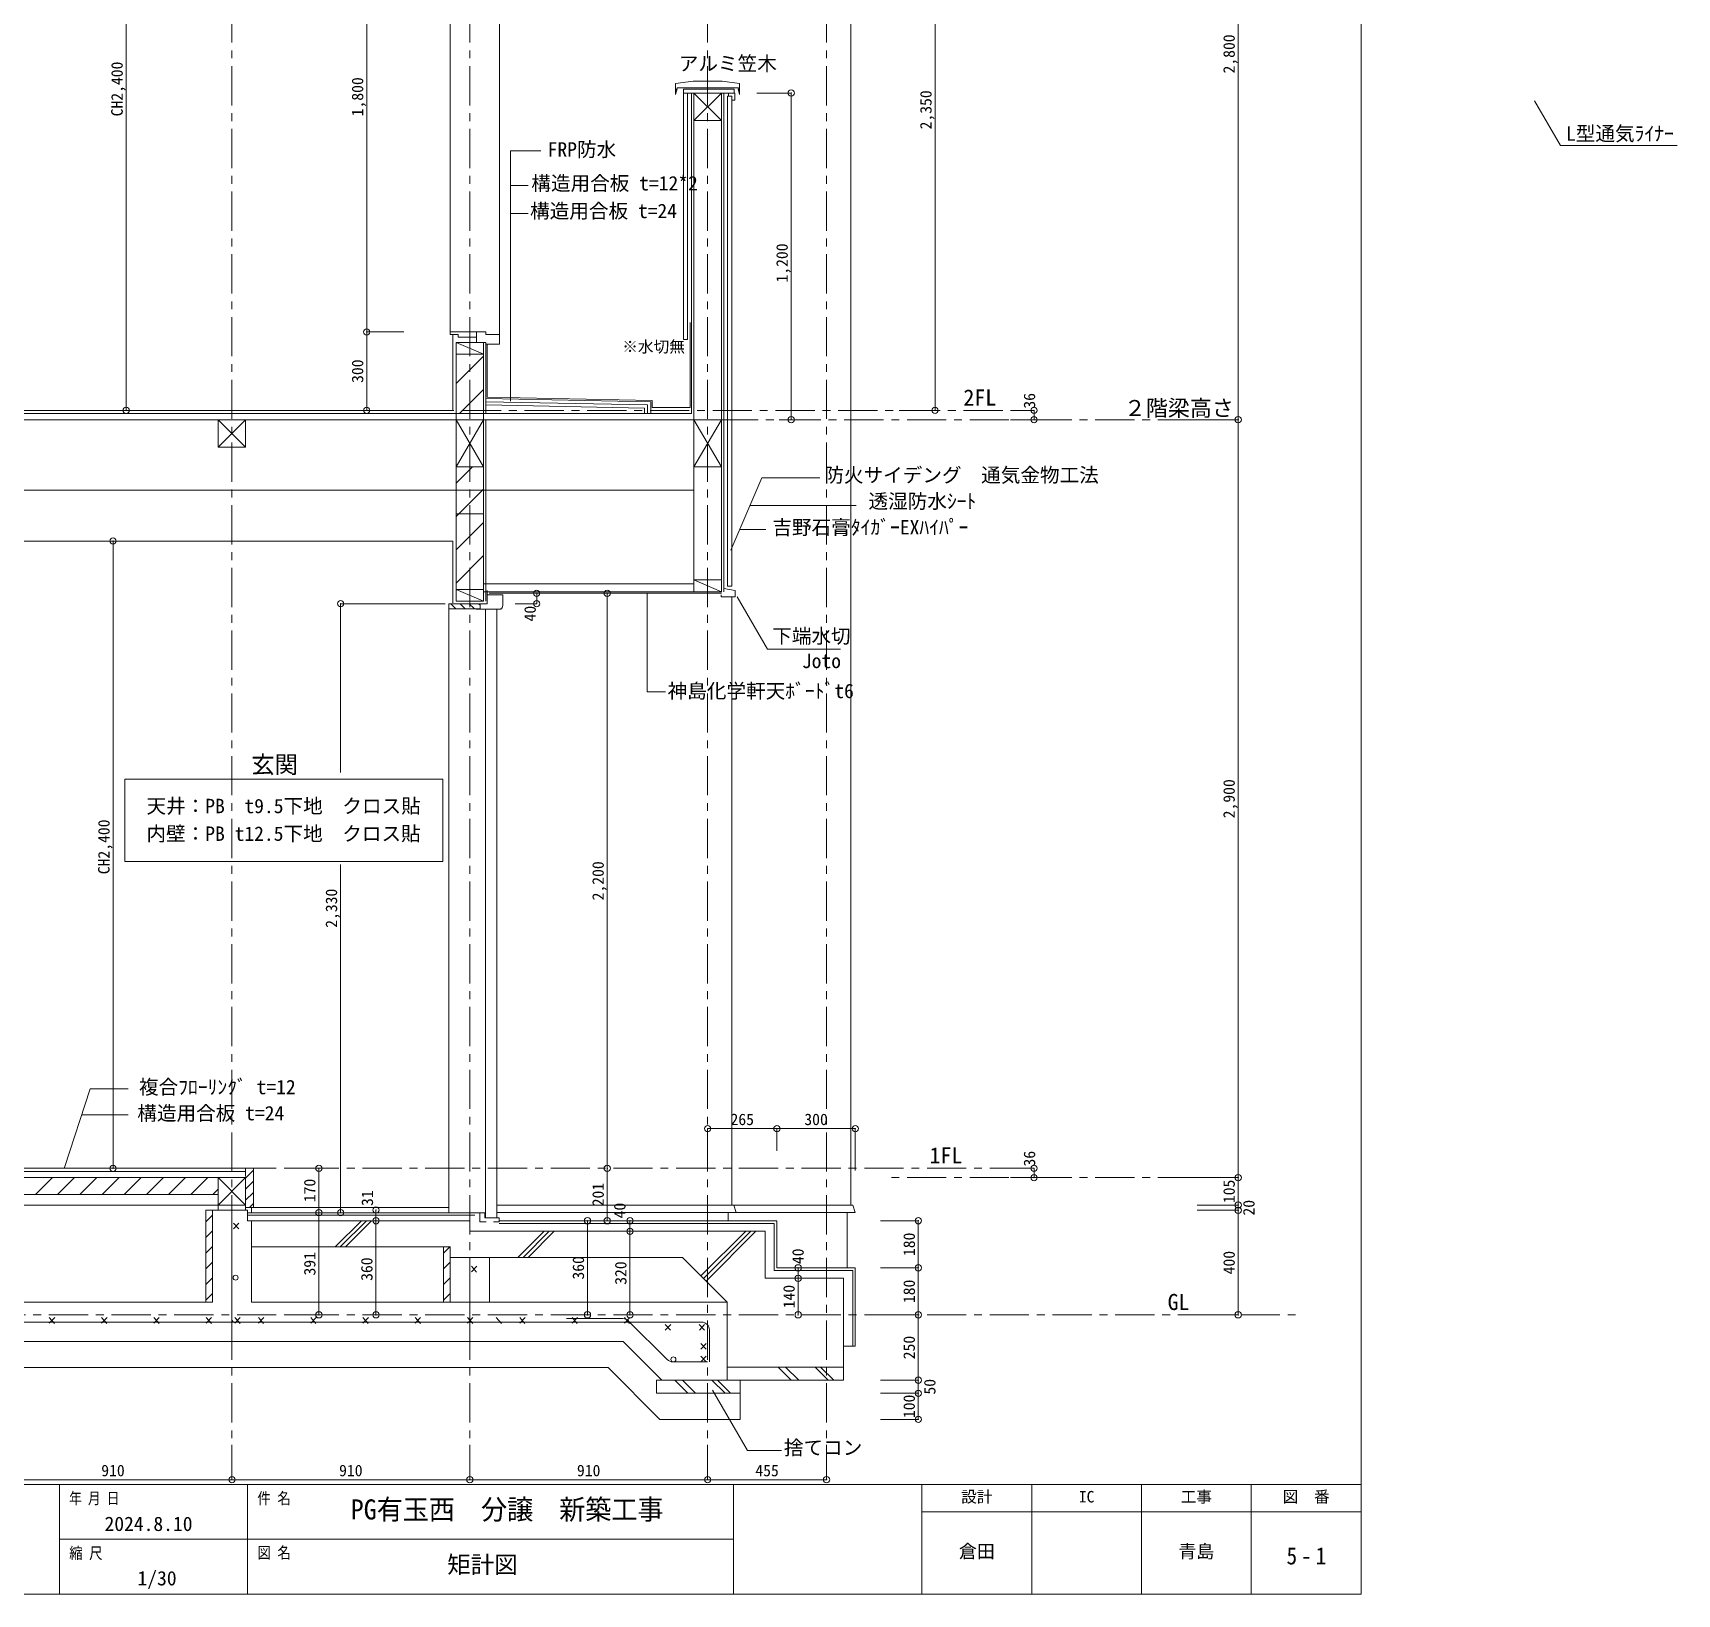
# Model space of a CAD drawing. Units: millimetres at full size, sheet at 1:30. Extents: x -5964 to 8248, y -4194 to 2001238.
# Drawn here: x 834 to 7125, y -4194 to 1780 of the extents above; entities that cross this region are included whole.
import ezdxf
from ezdxf.enums import TextEntityAlignment as Align

# ---------------------------------------------------------------- set-up
doc = ezdxf.new("R2010")
doc.units = ezdxf.units.MM
doc.header["$LTSCALE"] = 30
doc.header["$PDMODE"] = 32
doc.header["$PDSIZE"] = 24
doc.linetypes.add('CHAIN1', pattern=[8, 5, -1, 1, -1])
for name, color, linetype, lineweight in [('5-1_通り芯・通り番号', 1, 'Continuous', 9), ('5-2_梁・土台断面【黄', 3, 'Continuous', 20), ('5-3_仕上線【黄】', 4, 'Continuous', 5), ('5-4_下地【水色】', 4, 'Continuous', 5), ('5-5_サッシ・室内建具', 4, 'Continuous', 5), ('5-A_文字', 7, 'Continuous', 13), ('5-F_寸法', 7, 'Continuous', 13), ('F-F_図面枠（共通）', 7, 'Continuous', 13)]:
    doc.layers.add(name, color=color, linetype=linetype, lineweight=lineweight)
doc.styles.add('ＭＳ ゴシック', font='')
doc.styles.get('ＭＳ ゴシック').set_extended_font_data('MS Gothic')

msp = doc.modelspace()

# ---------------------------------------------------------------- linework, layer by layer
at = {"layer": '5-1_通り芯・通り番号', "linetype": 'CHAIN1'}
for p, q in [((1596.01, 4052.31), (1596.01, -3623.1)), ((2506.01, 4052.31), (2506.01, -3623.1)), ((3416.01, 4052.31), (3416.01, -3623.1)), ((3871.01, 4052.31), (3871.01, -3623.1)), ((-4964.42, 335.21), (4575.28, 335.21)), ((5289.04, 299.21), (3468.51, 299.21)), ((-4864.42, -2564.79), (4575.28, -2564.79)), ((5289.04, -2600.79), (4089.86, -2600.79)), ((-4864.42, -3125.79), (5695.58, -3125.79))]:
    msp.add_line(p, q, dxfattribs=at)
at = {"layer": '5-1_通り芯・通り番号'}
for p, q in [((3354.51, 323.21), (3354.51, 1549.21)), ((3477.51, -358.79), (3477.51, 1549.21)), ((3363.51, -314.79), (3363.51, 1444.21)), ((3468.51, -314.79), (3468.51, 1444.21)), ((2453.51, 437.9), (2558.51, 542.9)), ((2466.09, 323.21), (2558.51, 415.62)), ((-3811.49, 299.21), (3363.51, 299.21)), ((2567.51, -394.79), (2567.51, 299.21)), ((2453.51, 56.06), (2516.65, 119.21)), ((738.51, 29.21), (3363.51, 29.21)), ((2453.51, -71.22), (2558.51, 33.78)), ((2453.51, -198.5), (2558.51, -93.5)), ((2453.51, -325.78), (2558.51, -220.78)), ((2556.77, -349.79), (2558.51, -348.06)), ((2558.51, -328.79), (3363.51, -328.79)), ((2558.51, -358.79), (3468.51, -358.79)), ((2426.01, -422.79), (2426.01, -2734.79)), ((3508.51, -378.41), (3508.51, -2706.02)), ((1648.51, -2602.34), (1678.51, -2572.34)), ((1648.51, -2644.77), (1678.51, -2614.77)), ((1648.51, -2687.19), (1678.51, -2657.19)), ((1663.34, -2714.79), (1678.51, -2699.62)), ((1656.01, -2744.79), (2525.8, -2744.79)), ((1678.51, -2714.79), (2426.01, -2714.79)), ((2617.97, -2775.79), (3671.01, -2775.79))]:
    msp.add_line(p, q, dxfattribs=at)
at = {"layer": '5-1_通り芯・通り番号', "color": 4, "lineweight": 5}
for p, q in [((1543.51, -2705.79), (1543.51, -2725.79)), ((1648.51, -2725.79), (1648.51, -2705.79))]:
    msp.add_line(p, q, dxfattribs=at)
at = {"layer": '5-1_通り芯・通り番号'}
for points in [[(3295.48, 1559.84), (3299.48, 1569.84), (3534.36, 1569.84), (3537.39, 1560.65)], [(3971.01, -3245.79), (3971.01, -2955.79), (3671.01, -2955.79), (3671.01, -2775.79)]]:
    msp.add_lwpolyline(points, dxfattribs=at)
at = {"layer": '5-2_梁・土台断面【黄'}
for p, q in [((3363.51, 1444.21), (3468.51, 1549.21)), ((3363.51, 1549.21), (3468.51, 1444.21)), ((2441.01, 335.21), (2441.01, 625.21)), ((2572.51, 385.25), (2572.51, 588.21)), ((2572.51, 385.25), (3203.51, 372.63)), ((2441.01, 335.21), (-3798.99, 335.21)), ((3203.51, 346.59), (3203.51, 372.63)), ((1543.51, 194.21), (1648.51, 299.21)), ((1543.51, 299.21), (1648.51, 194.21)), ((2453.51, 119.21), (2558.51, 299.21)), ((2558.51, 299.21), (2558.51, 119.21)), ((3363.51, 119.21), (3468.51, 299.21)), ((3468.51, 299.21), (3468.51, 119.21)), ((2558.51, 119.21), (2453.51, 119.21)), ((3468.51, 119.21), (3363.51, 119.21)), ((2453.51, -60.79), (2558.51, -60.79)), ((2441.01, -401.79), (2441.01, -164.79)), ((2572.47, -353.79), (2572.47, -404.79)), ((2632.47, -370.79), (2572.47, -370.79)), ((2632.47, -370.79), (2632.47, -410.41)), ((2426.01, -404.79), (2426.01, -424.79)), ((2426.01, -404.79), (2545.47, -404.79)), ((2426.01, -424.79), (2544.47, -424.79)), ((2545.47, -404.79), (2545.47, -425.79)), ((2572.47, -404.79), (2545.47, -404.79)), ((2629.6, -421.11), (2625.72, -421.11)), ((2632.47, -410.41), (2629.6, -421.11)), ((1648.51, -2596.52), (1648.51, -2564.79)), ((1678.51, -2714.79), (1678.51, -2564.79)), ((1543.51, -2600.79), (1648.51, -2600.79)), ((1543.51, -2705.79), (1648.51, -2600.79)), ((1543.51, -2600.79), (1648.51, -2705.79)), ((1543.51, -2600.79), (1543.51, -2705.79)), ((1648.51, -2705.79), (1648.51, -2600.79)), ((1543.51, -2705.79), (1648.51, -2705.79)), ((1648.51, -2714.79), (1678.51, -2714.79)), ((1656.01, -2725.79), (1656.01, -2765.79)), ((2544.47, -2734.79), (2562.98, -2734.79)), ((2544.47, -2734.79), (2544.47, -2769.79)), ((2562.98, -2734.79), (2562.98, -2754.79)), ((2617.97, -2754.79), (2562.98, -2754.79)), ((2544.47, -2769.79), (2569.07, -2769.79))]:
    msp.add_line(p, q, dxfattribs=at)
at = {"layer": '5-2_梁・土台断面【黄', "color": 134, "lineweight": 13}
for p, q in [((2451.55, -422.79), (2433.55, -404.79)), ((2486.9, -422.79), (2468.9, -404.79)), ((2522.26, -422.79), (2504.26, -404.79)), ((2545.47, -410.65), (2539.61, -404.79))]:
    msp.add_line(p, q, dxfattribs=at)
at = {"layer": '5-2_梁・土台断面【黄'}
for points in [[(3363.51, 1549.21), (3468.51, 1549.21), (3468.51, 1444.21), (3363.51, 1444.21)], [(1543.51, 299.21), (1648.51, 299.21), (1648.51, 194.21), (1543.51, 194.21)]]:
    msp.add_lwpolyline(points, close=True, dxfattribs=at)
for points in [[(3203.51, 346.59), (3349.51, 346.59), (3349.51, 671.04)], [(2558.51, 299.21), (2453.51, 299.21), (2558.51, 119.21)], [(2453.51, 299.21), (2453.51, 119.21), (2558.51, 119.21)], [(3468.51, 299.21), (3363.51, 299.21), (3468.51, 119.21)], [(3363.51, 299.21), (3363.51, 119.21), (3468.51, 119.21)], [(2625.72, -421.11), (2625.72, -425.79), (2530.47, -425.79)], [(2617.97, -2754.79), (2617.97, -2769.79), (2597.08, -2769.79)]]:
    msp.add_lwpolyline(points, dxfattribs=at)
at = {"layer": '5-3_仕上線【黄】', "color": 7, "lineweight": 13}
for p, q in [((2431.51, 625.21), (2431.51, 635.21)), ((2531.51, 635.21), (2431.51, 635.21)), ((2531.51, 595.21), (2531.51, 635.21)), ((2531.51, 635.21), (2567.51, 635.21)), ((2567.51, 625.21), (2567.51, 635.21)), ((2531.51, 595.21), (2567.51, 595.21)), ((2567.51, 625.21), (2619.51, 625.21)), ((2567.51, 588.21), (2619.51, 588.21)), ((2619.51, 588.21), (2619.51, 625.21)), ((3034.99, -3327.54), (-3482.98, -3327.54)), ((3233.24, -3525.79), (3034.99, -3327.54)), ((3220.92, -3375.79), (3220.92, -3425.79)), ((3241.01, -3375.79), (3220.92, -3375.79)), ((3936.01, -3375.79), (3491.01, -3375.79)), ((3541.01, -3375.79), (3541.01, -3525.79)), ((3541.01, -3425.79), (3220.92, -3425.79)), ((3541.01, -3525.79), (3233.24, -3525.79))]:
    msp.add_line(p, q, dxfattribs=at)
at = {"layer": '5-3_仕上線【黄】'}
for p, q in [((2531.51, 595.21), (2453.51, 595.21)), ((2453.51, 595.21), (2558.51, 550.21)), ((2558.51, 550.21), (2453.51, 550.21))]:
    msp.add_line(p, q, dxfattribs=at)
at = {"layer": '5-3_仕上線【黄】', "color": 3, "lineweight": 20}
for p, q in [((2567.51, 575.21), (2567.51, 595.21)), ((3478.01, -303.95), (3478.01, -346.11)), ((3467.33, -378.41), (3467.33, -370.07)), ((3478.01, -346.11), (3521.35, -354.3)), ((3521.35, -354.3), (3521.35, -378.41)), ((3521.35, -378.41), (3467.33, -378.41)), ((751.01, -2564.79), (1678.51, -2564.79)), ((1521.01, -2725.79), (1656.01, -2725.79)), ((1521.01, -2725.79), (1521.01, -3077.54)), ((1656.01, -2734.79), (2544.47, -2734.79)), ((1656.01, -2765.79), (2506.01, -2765.79)), ((1670.81, -2715.59), (1670.81, -2734.85)), ((1671.01, -2765.79), (1671.01, -3077.54)), ((2506.01, -2765.79), (2506.01, -2805.79)), ((2617.97, -2765.79), (3681.01, -2765.79)), ((3681.01, -2945.79), (3681.01, -2765.79)), ((2506.01, -2805.79), (3636.01, -2805.79)), ((3636.01, -2985.79), (3636.01, -2805.79)), ((2431.01, -2905.79), (3319.26, -2905.79)), ((2581.01, -2905.79), (2581.01, -3077.54)), ((3491.01, -3077.54), (3319.26, -2905.79)), ((3981.01, -2945.79), (3681.01, -2945.79)), ((3981.01, -3245.79), (3981.01, -2945.79)), ((3936.01, -2985.79), (3636.01, -2985.79)), ((3936.01, -3375.79), (3936.01, -2985.79)), ((761.01, -3077.54), (1521.01, -3077.54)), ((1671.01, -3077.54), (3491.01, -3077.54)), ((3491.01, -3077.54), (3491.01, -3375.79)), ((3491.01, -3375.79), (3241.01, -3375.79))]:
    msp.add_line(p, q, dxfattribs=at)
at = {"layer": '5-3_仕上線【黄】', "color": 7, "lineweight": 13}
msp.add_lwpolyline([(2531.51, 615.21), (2461.51, 615.21), (2461.51, 625.21), (2431.51, 625.21)], dxfattribs=at)
at = {"layer": '5-3_仕上線【黄】', "color": 3, "lineweight": 20}
for points in [[(751.01, -2564.79), (751.01, -164.79), (2441.01, -164.79)], [(1671.01, -2865.79), (2431.01, -2865.79), (2431.01, -3077.54)], [(3241.01, -3375.79), (3092.76, -3227.54), (-3540.74, -3227.54)]]:
    msp.add_lwpolyline(points, dxfattribs=at)
at = {"layer": '5-4_下地【水色】'}
for p, q in [((3963.51, -2706.02), (3963.51, 2927.61)), ((3471.5, 1594.21), (3360.52, 1594.21)), ((3293.51, 1544.21), (3299.26, 1565.15)), ((3517.24, 1564.21), (3323.51, 1564.21)), ((3323.51, 605.75), (3323.51, 1564.21)), ((3363.51, 1549.21), (3323.51, 1549.21)), ((3339.51, 605.75), (3339.51, 1549.21)), ((3495.96, 1549.21), (3468.51, 1549.21)), ((3492.51, 1537.21), (3508.51, 1537.21)), ((3492.51, -337.38), (3492.51, 1537.21)), ((3495.96, 1549.21), (3520.51, 1549.21)), ((3495.96, 1537.21), (3495.96, 1549.21)), ((3508.51, -337.38), (3508.51, 1537.21)), ((3508.51, 1522.21), (3520.51, 1522.21)), ((3517.24, 1549.21), (3517.24, 1564.21)), ((3520.51, 1522.21), (3520.51, 1549.21)), ((3538.51, 1544.21), (3532.75, 1565.15)), ((2453.51, -349.79), (2453.51, 595.21)), ((2558.51, -349.79), (2558.51, 595.21)), ((2567.51, 323.21), (2567.51, 595.21)), ((3339.51, 605.75), (3323.51, 605.75)), ((2567.51, 380.35), (3198.51, 367.73)), ((-3863.99, 323.21), (3354.51, 323.21)), ((2567.51, 368.35), (3186.51, 355.97)), ((2567.51, 356.35), (3174.51, 344.21)), ((3174.51, 323.21), (3174.51, 344.21)), ((3186.51, 323.21), (3186.51, 355.97)), ((3198.51, 323.21), (3198.51, 367.73)), ((633.51, -2576.79), (1648.51, -2576.79)), ((738.51, -2600.79), (1543.51, -2600.79)), ((844.35, -2665.79), (909.35, -2600.79)), ((929.21, -2665.79), (994.21, -2600.79)), ((1014.06, -2665.79), (1079.06, -2600.79)), ((1098.91, -2665.79), (1163.91, -2600.79)), ((1183.76, -2665.79), (1248.76, -2600.79)), ((1268.62, -2665.79), (1333.62, -2600.79)), ((1353.47, -2665.79), (1418.47, -2600.79)), ((1438.32, -2665.79), (1503.32, -2600.79)), ((1648.51, -2601.93), (1649.65, -2600.79)), ((738.51, -2665.79), (1543.51, -2665.79)), ((1523.18, -2665.79), (1543.51, -2645.46)), ((738.51, -2705.79), (1543.51, -2705.79)), ((1496.01, -2725.79), (1496.01, -3077.54)), ((1496.01, -2725.79), (1521.01, -2725.79)), ((1496.01, -2769.51), (1521.01, -2744.51)), ((2091.1, -2765.79), (1991.1, -2865.79)), ((2010.6, -2865.79), (2110.6, -2765.79)), ((2130.1, -2765.79), (2030.1, -2865.79)), ((2608.92, -2706.02), (3971.91, -2706.02)), ((2608.92, -2734.2), (3980.04, -2734.2)), ((3494.33, -2734.2), (3494.33, -2765.79)), ((3516.91, -2706.02), (3525.04, -2734.2)), ((3949.33, -2734.2), (3949.33, -2945.79)), ((3971.91, -2706.02), (3980.04, -2734.2)), ((1496.01, -2829.51), (1521.01, -2804.51)), ((1596.01, -3146.24), (1596.01, -2775.79)), ((1622.67, -2774.48), (1601.97, -2796.36)), ((1601.97, -2774.48), (1621.89, -2796.75)), ((2790.24, -2805.79), (2690.24, -2905.79)), ((2709.74, -2905.79), (2809.74, -2805.79)), ((2829.24, -2805.79), (2729.24, -2905.79)), ((3561.72, -2805.79), (3390.49, -2977.03)), ((3400.24, -2986.78), (3581.22, -2805.79)), ((3600.72, -2805.79), (3409.99, -2996.52)), ((1496.01, -2889.51), (1521.01, -2864.51)), ((2406.01, -2889.51), (2431.01, -2864.51)), ((2406.01, -2865.79), (2406.01, -3077.54)), ((2431.01, -2865.79), (2431.01, -2905.79)), ((1496.01, -2949.51), (1521.01, -2924.51)), ((2406.01, -2949.51), (2431.01, -2924.51)), ((2506.01, -3146.24), (2506.01, -2936.09)), ((2511.97, -2939.64), (2531.89, -2961.91)), ((2532.67, -2939.64), (2511.97, -2961.52)), ((1496.01, -3009.51), (1521.01, -2984.51)), ((2406.01, -3009.51), (2431.01, -2984.51)), ((1496.01, -3069.51), (1521.01, -3044.51)), ((2406.01, -3069.51), (2431.01, -3044.51)), ((918.05, -3136.01), (897.35, -3157.88)), ((897.35, -3136.01), (917.27, -3158.27)), ((1118.05, -3136.01), (1097.35, -3157.88)), ((1097.35, -3136.01), (1117.27, -3158.27)), ((1318.05, -3136.01), (1297.35, -3157.88)), ((1297.35, -3136.01), (1317.27, -3158.27)), ((1518.05, -3136.01), (1497.35, -3157.88)), ((1497.35, -3136.01), (1517.27, -3158.27)), ((1628.05, -3136.01), (1607.35, -3157.88)), ((1607.35, -3136.01), (1627.27, -3158.27)), ((1718.05, -3136.01), (1697.35, -3157.88)), ((1697.35, -3136.01), (1717.27, -3158.27)), ((1918.05, -3136.01), (1897.35, -3157.88)), ((1897.35, -3136.01), (1917.27, -3158.27)), ((2118.05, -3136.01), (2097.35, -3157.88)), ((2097.35, -3136.01), (2117.27, -3158.27)), ((2318.05, -3136.01), (2297.35, -3157.88)), ((2297.35, -3136.01), (2317.27, -3158.27)), ((2518.05, -3136.01), (2497.35, -3157.88)), ((2497.35, -3136.01), (2517.27, -3158.27)), ((2607.35, -3136.01), (2627.27, -3158.27)), ((2718.05, -3136.01), (2697.35, -3157.88)), ((2697.35, -3136.01), (2717.27, -3158.27)), ((3092.03, -3140.2), (2876.33, -3140.2)), ((2918.05, -3136.01), (2897.35, -3157.88)), ((2897.35, -3136.01), (2917.27, -3158.27)), ((2918.05, -3136.01), (2897.35, -3157.88)), ((2897.35, -3136.01), (2917.27, -3158.27)), ((3118.05, -3136.01), (3097.35, -3157.88)), ((3097.35, -3136.01), (3117.27, -3158.27)), ((3393.01, -3153.65), (-3841, -3153.65)), ((3261.22, -3297.01), (3112.27, -3148.06)), ((3254.16, -3162.64), (3274.09, -3184.91)), ((3274.87, -3162.64), (3254.16, -3184.52)), ((3383.96, -3162.64), (3404.67, -3184.52)), ((3404.67, -3162.64), (3384.74, -3184.91)), ((3423.01, -3183.65), (3423.01, -3305.79)), ((3389.4, -3234.94), (3410.1, -3256.81)), ((3410.1, -3234.94), (3390.18, -3257.2)), ((3282.42, -3305.79), (3416.01, -3305.79)), ((3389.4, -3283.62), (3410.1, -3305.5)), ((3410.1, -3283.62), (3390.18, -3305.89)), ((3735.33, -3375.79), (3685.33, -3325.79)), ((3764.53, -3375.79), (3714.53, -3325.79)), ((3877.69, -3375.79), (3827.69, -3325.79)), ((3898.49, -3375.79), (3848.49, -3325.79)), ((3340.33, -3425.79), (3290.33, -3375.79)), ((3369.53, -3425.79), (3319.53, -3375.79)), ((3482.69, -3425.79), (3432.69, -3375.79)), ((3503.49, -3425.79), (3453.49, -3375.79))]:
    msp.add_line(p, q, dxfattribs=at)
for points in [[(3293.51, 1544.21), (3293.51, 1585.38), (3360.52, 1594.21)], [(3538.51, 1544.21), (3538.51, 1585.38), (3471.5, 1594.21)]]:
    msp.add_lwpolyline(points, dxfattribs=at)
for centre in [(1610.21, -2983.52), (3284.86, -3296.3)]:
    msp.add_circle(centre, 9.63, dxfattribs=at)
for centre, radius, start, end in [((1606.01, -3143.71), 10, 180, 270), ((2516.01, -3143.71), 10, 180, 270), ((3092.03, -3170.2), 30, 45.00006, 90), ((3393.01, -3183.65), 30, 0, 90), ((3282.43, -3275.79), 30, 225.00006, 269.97554)]:
    msp.add_arc(centre, radius, start, end, dxfattribs=at)
at = {"layer": '5-5_サッシ・室内建具'}
for p, q in [((2431.51, 2435.21), (2431.51, 635.21)), ((2619.51, 2435.21), (2619.51, 625.21)), ((3468.51, -313.79), (3363.51, -313.79)), ((3468.51, -313.79), (3468.51, -358.79)), ((2558.51, -349.79), (2453.51, -349.79)), ((2558.51, -349.79), (2558.51, -394.79)), ((2566.14, -2754.43), (2566.14, -425.79)), ((2608.92, -425.79), (2608.92, -2754.79))]:
    msp.add_line(p, q, dxfattribs=at)
for points in [[(3363.51, -313.79), (3468.51, -358.79), (3363.51, -358.79)], [(2453.51, -349.79), (2558.51, -394.79), (2453.51, -394.79)]]:
    msp.add_lwpolyline(points, close=True, dxfattribs=at)
at = {"layer": '5-A_文字'}
for p, q in [((6580.06, 1519.9), (6678.63, 1349.16)), ((6678.63, 1349.16), (7125.3, 1349.16)), ((2729.76, 1195.31), (2662.18, 1195.31)), ((2729.76, 1088.3), (2662.18, 1088.3)), ((3623.3, 77.31), (3504.18, -199.92)), ((3845.12, 77.31), (3623.3, 77.31)), ((3984.46, -28.64), (3577.78, -28.64)), ((3639.02, -120.08), (3538.87, -120.08)), ((3185.27, -364.89), (3185.27, -741.26)), ((2011.61, -404.79), (2411.67, -404.79)), ((3185.27, -741.26), (3254.46, -741.26)), ((1199.37, -2360.45), (1021.36, -2360.45)), ((3435.08, -3413.94), (3568.6, -3645.19)), ((3568.6, -3645.19), (3698.4, -3645.19))]:
    msp.add_line(p, q, dxfattribs=at)
at = {"layer": '5-A_文字', "color": 2, "lineweight": 5}
for p, q in [((1186.81, -1075.47), (2402.84, -1075.47)), ((1186.81, -1391.12), (1186.81, -1075.47)), ((2402.84, -1075.47), (2402.84, -1391.12)), ((2402.84, -1391.12), (1186.81, -1391.12))]:
    msp.add_line(p, q, dxfattribs=at)
at = {"layer": '5-A_文字'}
for points in [[(2778.02, 1328.23), (2662.18, 1328.23), (2662.18, 370.94)], [(3528.86, -378.34), (3644.53, -578.69), (3924.45, -578.69)], [(1199.37, -2260.45), (1053.9, -2260.45), (955.83, -2561.79)]]:
    msp.add_lwpolyline(points, dxfattribs=at)
at = {"layer": '5-F_寸法'}
for p, q in [((5446.03, 3099.21), (5446.03, 299.21)), ((1191.29, 2735.21), (1191.29, 335.21)), ((4286.12, 2685.21), (4286.12, 335.21)), ((2111.61, 635.21), (2111.61, 2435.21)), ((3468.51, 1549.21), (3363.51, 1549.21)), ((3735.81, 1549.21), (3603.68, 1549.21)), ((3735.81, 299.21), (3735.81, 1549.21)), ((2111.61, 335.21), (2111.61, 635.21)), ((2111.61, 635.21), (2253.33, 635.21)), ((2111.61, 335.21), (2253.33, 335.21)), ((4286.12, 335.21), (4149.32, 335.21)), ((4664.99, 335.21), (4575.28, 335.21)), ((4664.99, 335.21), (4664.99, 299.21)), ((3735.81, 299.21), (3689.66, 299.21)), ((4664.99, 299.21), (4575.28, 299.21)), ((5446.03, 299.21), (5289.04, 299.21)), ((5446.03, 299.21), (5289.04, 299.21)), ((5446.03, 299.21), (5446.03, -2600.79)), ((1141.1, -164.79), (1141.1, -2564.79)), ((2580.38, -364.79), (3468.51, -364.79)), ((2762.3, -364.79), (2679.73, -364.79)), ((2762.3, -404.79), (2762.3, -364.79)), ((3031.85, -364.79), (3031.85, -2564.79)), ((3508.51, -337.38), (3492.51, -337.38)), ((2011.61, -404.79), (2099.33, -404.79)), ((2011.61, -404.79), (2011.61, -1050.68)), ((2762.3, -404.79), (2679.73, -404.79)), ((2011.61, -1402.89), (2011.61, -2734.79)), ((3416.01, -2412.94), (3681.01, -2412.94)), ((3416.01, -2412.94), (3416.01, -2498.23)), ((3681.01, -2412.94), (3981.01, -2412.94)), ((3681.01, -2412.94), (3681.01, -2498.23)), ((3981.01, -2412.94), (3981.01, -2572.91)), ((1928.68, -2564.79), (1821.94, -2564.79)), ((1928.68, -2564.79), (1928.68, -2734.79)), ((3031.85, -2564.79), (3031.85, -2765.79)), ((4664.99, -2564.79), (4575.28, -2564.79)), ((4664.99, -2564.79), (4664.99, -2600.79)), ((4664.99, -2600.79), (4575.28, -2600.79)), ((5446.03, -2600.79), (5289.04, -2600.79)), ((5446.03, -2600.79), (5446.03, -2705.79)), ((1928.68, -2734.79), (1821.94, -2734.79)), ((1928.68, -2734.79), (1928.68, -3125.79)), ((2011.61, -2734.79), (2099.33, -2734.79)), ((2147, -2765.79), (2147, -2724.79)), ((2147, -3125.79), (2147, -2765.79)), ((2956.3, -3125.79), (2956.3, -2765.79)), ((3118.62, -2805.79), (3118.62, -2765.79)), ((4222.14, -2765.79), (4077.63, -2765.79)), ((4222.14, -2765.79), (4222.14, -2945.79)), ((5446.03, -2705.79), (5289.04, -2705.79)), ((5446.03, -2725.79), (5289.04, -2725.79)), ((5446.03, -2705.79), (5446.03, -2725.79)), ((5446.03, -2725.79), (5446.03, -3125.79)), ((3118.62, -3125.79), (3118.62, -2805.79)), ((3762.34, -2985.79), (3762.34, -2945.79)), ((4222.14, -2945.79), (4077.63, -2945.79)), ((4222.14, -2945.79), (4222.14, -3125.79)), ((3762.34, -3125.79), (3762.34, -2985.79)), ((1928.68, -3125.79), (1821.94, -3125.79)), ((4222.14, -3125.79), (4077.63, -3125.79)), ((4222.14, -3125.79), (4077.63, -3125.79)), ((4222.14, -3125.79), (4222.14, -3375.79)), ((5446.03, -3125.79), (5289.04, -3125.79)), ((3981.01, -3245.79), (3936.01, -3245.79)), ((3936.01, -3325.79), (3491.01, -3325.79)), ((4222.14, -3375.79), (4077.63, -3375.79)), ((4222.14, -3375.79), (4222.14, -3425.79)), ((4222.14, -3425.79), (4077.63, -3425.79)), ((4222.14, -3425.79), (4222.14, -3525.79)), ((4222.14, -3525.79), (4077.63, -3525.79)), ((1596.01, -3756.56), (1596.01, -3623.1)), ((2506.01, -3756.56), (2506.01, -3623.1)), ((3416.01, -3756.56), (3416.01, -3623.1)), ((3871.01, -3756.56), (3871.01, -3623.1)), ((1596.01, -3756.56), (686.01, -3756.56)), ((2506.01, -3756.56), (1596.01, -3756.56)), ((3416.01, -3756.56), (2506.01, -3756.56)), ((3871.01, -3756.56), (3416.01, -3756.56))]:
    msp.add_line(p, q, dxfattribs=at)
for p in [(3735.81, 1549.21), (2111.61, 635.21), (1191.29, 335.21), (2111.61, 335.21), (4286.12, 335.21), (4664.99, 335.21), (3735.81, 299.21), (4664.99, 299.21), (5446.03, 299.21), (1141.1, -164.79), (2762.3, -364.79), (3031.85, -364.79), (2011.61, -404.79), (2762.3, -404.79), (3416.01, -2412.94), (3681.01, -2412.94), (3981.01, -2412.94), (1141.1, -2564.79), (1928.68, -2564.79), (3031.85, -2564.79), (4664.99, -2564.79), (4664.99, -2600.79), (5446.03, -2600.79), (5446.03, -2705.79), (1928.68, -2734.79), (2011.61, -2734.79), (2147, -2724.79), (2147, -2765.79), (2956.3, -2765.79), (3031.85, -2765.79), (3118.62, -2765.79), (4222.14, -2765.79), (5446.03, -2725.79), (3118.62, -2805.79), (3762.34, -2945.79), (4222.14, -2945.79), (3762.34, -2985.79), (1928.68, -3125.79), (2147, -3125.79), (2956.3, -3125.79), (3118.62, -3125.79), (3762.34, -3125.79), (4222.14, -3125.79), (4222.14, -3125.79), (5446.03, -3125.79), (4222.14, -3375.79), (4222.14, -3425.79), (4222.14, -3525.79), (1596.01, -3756.56), (2506.01, -3756.56), (3416.01, -3756.56), (3871.01, -3756.56)]:
    msp.add_point(p, dxfattribs=at)
at = {"layer": 'F-F_図面枠（共通）'}
for p, q in [((5916.04, 4190.66), (5916.04, -4194.34)), ((-5963.96, -3774.34), (5916.04, -3774.34)), ((936.04, -3774.34), (936.04, -4194.34)), ((1656.04, -3774.34), (1656.04, -4194.34)), ((3514.51, -3774.34), (3514.51, -4194.34)), ((4236.04, -3774.34), (4236.04, -4194.34)), ((4656.04, -3774.34), (4656.04, -4194.34)), ((5076.04, -3774.34), (5076.04, -4194.34)), ((5496.04, -3774.34), (5496.04, -4194.34)), ((4236.04, -3879.34), (5916.04, -3879.34)), ((936.04, -3984.34), (3514.51, -3984.34)), ((-5963.96, -4194.34), (5916.04, -4194.34))]:
    msp.add_line(p, q, dxfattribs=at)

# ---------------------------------------------------------------- texts
at = {"layer": '5-A_文字', "style": 'ＭＳ ゴシック'}
for s, height, p in [('アルミ笠木', 54.99, (3305.67, 1618.48)), ('L型通気ﾗｲﾅｰ', 54.99, (6700.25, 1350.35)), ('FRP防水', 54.99, (2803.92, 1289.67)), ('構造用合板 t=12*2', 54.99, (2741.56, 1160.3)), ('構造用合板 t=24', 54.99, (2736.78, 1054.34)), ('※水切無', 43.99, (3089.29, 543.79)), ('2FL', 61.58, (4394.63, 335.21)), ('２階梁高さ', 61.58, (5008.93, 294.69)), ('防火サイデング\u3000通気金物工法', 54.99, (3862.48, 43.72)), ('透湿防水ｼｰﾄ', 54.99, (4031.49, -56.28)), ('吉野石膏ﾀｲｶﾞｰEXﾊｲﾊﾟｰ', 54.99, (3663.8, -156.28)), ('下端水切', 54.99, (3663.21, -572.41)), ('Joto', 54.99, (3776.68, -667.57)), ('神島化学軒天ﾎﾞｰﾄﾞt6', 54.99, (3263.11, -782.34)), ('玄関', 65.98, (1669.24, -1072.89)), ('天井：PB\u3000t9.5下地\u3000クロス貼', 54.99, (1268.96, -1222.64)), ('内壁：PB t12.5下地\u3000クロス貼', 54.99, (1268.96, -1328.47)), ('複合ﾌﾛｰﾘﾝｸﾞ t=12', 54.99, (1240.26, -2297.95)), ('構造用合板 t=24', 54.99, (1234.01, -2397.95)), ('1FL', 61.58, (4265.2, -2564.79)), ('GL', 61.58, (5175.83, -3125.79)), ('捨てコン', 54.99, (3707.84, -3677.8))]:
    msp.add_text(s, height=height, dxfattribs=at).set_placement(p, align=Align.BOTTOM_LEFT)
at = {"layer": '5-F_寸法', "style": 'ＭＳ ゴシック'}
for s, p in [('2,800', (5446.03, 1624.21)), ('CH2,400', (1191.29, 1460.21)), ('1,800', (2111.61, 1460.21)), ('2,350', (4286.12, 1410.21)), ('1,200', (3735.81, 824.21)), ('300', (2111.61, 440.21)), ('36', (4682.36, 341.76)), ('40', (2771.7, -472.59)), ('2,900', (5446.03, -1225.79)), ('CH2,400', (1141.1, -1439.79)), ('2,200', (3031.85, -1539.79)), ('2,330', (2011.61, -1644.79)), ('36', (4682.36, -2558.24)), ('170', (1928.68, -2694.79)), ('201', (3031.85, -2710.29)), ('105', (5446.03, -2698.29)), ('31', (2149.07, -2709.2)), ('40', (3114.79, -2756.53)), ('20', (5521.69, -2745.79)), ('180', (4222.14, -2900.79)), ('391', (1928.68, -2975.29)), ('40', (3796.72, -2931.67)), ('400', (5446.03, -2970.79)), ('360', (2147, -2995.79)), ('360', (2956.3, -2990.79)), ('320', (3118.62, -3010.79)), ('140', (3762.34, -3100.79)), ('180', (4222.14, -3080.79)), ('250', (4222.14, -3295.79)), ('50', (4300.84, -3430.79)), ('100', (4222.14, -3520.79))]:
    msp.add_text(s, height=43.99, rotation=90, dxfattribs=at).set_placement(p, align=Align.BOTTOM_LEFT)
for s, p in [('265', (3503.51, -2412.94)), ('300', (3786.01, -2412.94)), ('910', (1096.01, -3756.56)), ('910', (2006.01, -3756.56)), ('910', (2916.01, -3756.56)), ('455', (3598.51, -3756.56))]:
    msp.add_text(s, height=43.99, dxfattribs=at).set_placement(p, align=Align.BOTTOM_LEFT)
at = {"layer": 'F-F_図面枠（共通）', "style": 'ＭＳ ゴシック'}
for s, height, width, p in [('年 月 日', 43.99, 0.8, (973.37, -3862.76)), ('件 名', 43.99, 0.85, (1693.37, -3862.76)), ('PG有玉西\u3000分譲\u3000新築工事', 76.98, 0.95, (2050.51, -3931.84)), ('縮 尺', 43.99, 0.85, (973.37, -4072.76)), ('図 名', 43.99, 0.85, (1693.58, -4070.82))]:
    msp.add_text(s, height=height, dxfattribs=dict(at, width=width)).set_placement(p, align=Align.BOTTOM_LEFT)
for s, height, p in [('設計', 43.99, (4386.04, -3856.84)), ('IC', 43.99, (4836.04, -3856.84)), ('工事', 43.99, (5226.04, -3856.84)), ('図\u3000番', 43.99, (5616.04, -3856.84)), ('倉田', 50.59, (4377.04, -4071.34)), ('青島', 50.59, (5217.04, -4071.34)), ('1/30', 54.99, (1234.74, -4177.5))]:
    msp.add_text(s, height=height, dxfattribs=at).set_placement(p, align=Align.BOTTOM_LEFT)
at = {"layer": 'F-F_図面枠（共通）', "color": 3, "style": 'ＭＳ ゴシック'}
for s, height, p in [('2024.8.10', 54.99, (1108.54, -3969.34)), ('矩計図', 65.98, (2419.51, -4134.34))]:
    msp.add_text(s, height=height, dxfattribs=at).set_placement(p, align=Align.BOTTOM_LEFT)
at = {"layer": 'F-F_図面枠（共通）', "color": 3, "insert": (5631.04, -4081.84), "char_height": 65.98, "attachment_point": 7, "style": 'ＭＳ ゴシック'}
msp.add_mtext('\\T1.38;\\W0.9;5-1', dxfattribs=at)

doc.saveas('drawing.dxf')
